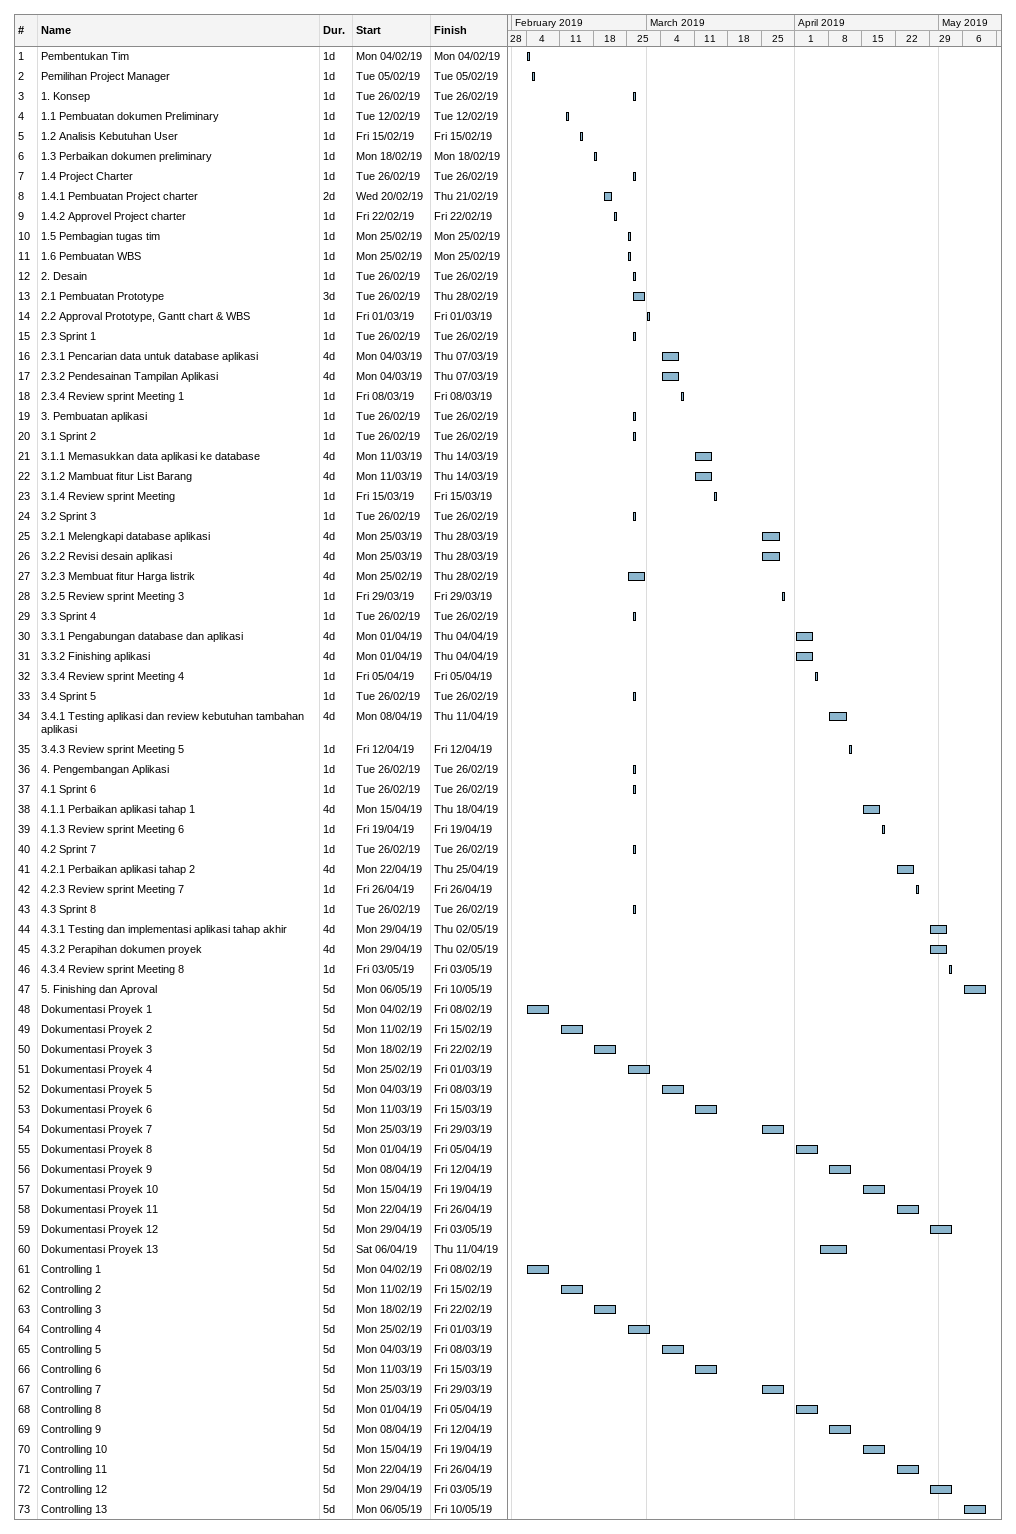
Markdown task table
| ID | Task | Duration | Start | Finish |
|---|---|---|---|---|
| 1 | Pembentukan Tim | 1d | 2019-02-04 | 2019-02-04 |
| 2 | Pemilihan Project Manager | 1d | 2019-02-05 | 2019-02-05 |
| 3 | 1. Konsep | 1d | 2019-02-26 | 2019-02-26 |
| 4 | 1.1 Pembuatan dokumen Preliminary | 1d | 2019-02-12 | 2019-02-12 |
| 5 | 1.2 Analisis Kebutuhan User | 1d | 2019-02-15 | 2019-02-15 |
| 6 | 1.3 Perbaikan dokumen preliminary | 1d | 2019-02-18 | 2019-02-18 |
| 7 | 1.4 Project Charter | 1d | 2019-02-26 | 2019-02-26 |
| 8 | 1.4.1 Pembuatan Project charter | 2d | 2019-02-20 | 2019-02-21 |
| 9 | 1.4.2 Approvel Project charter | 1d | 2019-02-22 | 2019-02-22 |
| 10 | 1.5 Pembagian tugas tim | 1d | 2019-02-25 | 2019-02-25 |
| 11 | 1.6 Pembuatan WBS | 1d | 2019-02-25 | 2019-02-25 |
| 12 | 2. Desain | 1d | 2019-02-26 | 2019-02-26 |
| 13 | 2.1 Pembuatan Prototype | 3d | 2019-02-26 | 2019-02-28 |
| 14 | 2.2 Approval Prototype, Gantt chart & WBS | 1d | 2019-03-01 | 2019-03-01 |
| 15 | 2.3 Sprint 1 | 1d | 2019-02-26 | 2019-02-26 |
| 16 | 2.3.1 Pencarian data untuk database aplikasi | 4d | 2019-03-04 | 2019-03-07 |
| 17 | 2.3.2 Pendesainan Tampilan Aplikasi | 4d | 2019-03-04 | 2019-03-07 |
| 18 | 2.3.4 Review sprint Meeting 1 | 1d | 2019-03-08 | 2019-03-08 |
| 19 | 3. Pembuatan aplikasi | 1d | 2019-02-26 | 2019-02-26 |
| 20 | 3.1 Sprint 2 | 1d | 2019-02-26 | 2019-02-26 |
| 21 | 3.1.1 Memasukkan data aplikasi ke database | 4d | 2019-03-11 | 2019-03-14 |
| 22 | 3.1.2 Mambuat fitur List Barang | 4d | 2019-03-11 | 2019-03-14 |
| 23 | 3.1.4 Review sprint Meeting | 1d | 2019-03-15 | 2019-03-15 |
| 24 | 3.2 Sprint 3 | 1d | 2019-02-26 | 2019-02-26 |
| 25 | 3.2.1 Melengkapi database aplikasi | 4d | 2019-03-25 | 2019-03-28 |
| 26 | 3.2.2 Revisi desain aplikasi | 4d | 2019-03-25 | 2019-03-28 |
| 27 | 3.2.3 Membuat fitur Harga listrik | 4d | 2019-02-25 | 2019-02-28 |
| 28 | 3.2.5 Review sprint Meeting 3 | 1d | 2019-03-29 | 2019-03-29 |
| 29 | 3.3 Sprint 4 | 1d | 2019-02-26 | 2019-02-26 |
| 30 | 3.3.1 Pengabungan database dan aplikasi | 4d | 2019-04-01 | 2019-04-04 |
| 31 | 3.3.2 Finishing aplikasi | 4d | 2019-04-01 | 2019-04-04 |
| 32 | 3.3.4 Review sprint Meeting 4 | 1d | 2019-04-05 | 2019-04-05 |
| 33 | 3.4 Sprint 5 | 1d | 2019-02-26 | 2019-02-26 |
| 34 | 3.4.1 Testing aplikasi dan review kebutuhan tambahan aplikasi | 4d | 2019-04-08 | 2019-04-11 |
| 35 | 3.4.3 Review sprint Meeting 5 | 1d | 2019-04-12 | 2019-04-12 |
| 36 | 4. Pengembangan Aplikasi | 1d | 2019-02-26 | 2019-02-26 |
| 37 | 4.1 Sprint 6 | 1d | 2019-02-26 | 2019-02-26 |
| 38 | 4.1.1 Perbaikan aplikasi tahap 1 | 4d | 2019-04-15 | 2019-04-18 |
| 39 | 4.1.3 Review sprint Meeting 6 | 1d | 2019-04-19 | 2019-04-19 |
| 40 | 4.2 Sprint 7 | 1d | 2019-02-26 | 2019-02-26 |
| 41 | 4.2.1 Perbaikan aplikasi tahap 2 | 4d | 2019-04-22 | 2019-04-25 |
| 42 | 4.2.3 Review sprint Meeting 7 | 1d | 2019-04-26 | 2019-04-26 |
| 43 | 4.3 Sprint 8 | 1d | 2019-02-26 | 2019-02-26 |
| 44 | 4.3.1 Testing dan implementasi aplikasi tahap akhir | 4d | 2019-04-29 | 2019-05-02 |
| 45 | 4.3.2 Perapihan dokumen proyek | 4d | 2019-04-29 | 2019-05-02 |
| 46 | 4.3.4 Review sprint Meeting 8 | 1d | 2019-05-03 | 2019-05-03 |
| 47 | 5. Finishing dan Aproval | 5d | 2019-05-06 | 2019-05-10 |
| 48 | Dokumentasi Proyek 1 | 5d | 2019-02-04 | 2019-02-08 |
| 49 | Dokumentasi Proyek 2 | 5d | 2019-02-11 | 2019-02-15 |
| 50 | Dokumentasi Proyek 3 | 5d | 2019-02-18 | 2019-02-22 |
| 51 | Dokumentasi Proyek 4 | 5d | 2019-02-25 | 2019-03-01 |
| 52 | Dokumentasi Proyek 5 | 5d | 2019-03-04 | 2019-03-08 |
| 53 | Dokumentasi Proyek 6 | 5d | 2019-03-11 | 2019-03-15 |
| 54 | Dokumentasi Proyek 7 | 5d | 2019-03-25 | 2019-03-29 |
| 55 | Dokumentasi Proyek 8 | 5d | 2019-04-01 | 2019-04-05 |
| 56 | Dokumentasi Proyek 9 | 5d | 2019-04-08 | 2019-04-12 |
| 57 | Dokumentasi Proyek 10 | 5d | 2019-04-15 | 2019-04-19 |
| 58 | Dokumentasi Proyek 11 | 5d | 2019-04-22 | 2019-04-26 |
| 59 | Dokumentasi Proyek 12 | 5d | 2019-04-29 | 2019-05-03 |
| 60 | Dokumentasi Proyek 13 | 5d | 2019-04-06 | 2019-04-11 |
| 61 | Controlling 1 | 5d | 2019-02-04 | 2019-02-08 |
| 62 | Controlling 2 | 5d | 2019-02-11 | 2019-02-15 |
| 63 | Controlling 3 | 5d | 2019-02-18 | 2019-02-22 |
| 64 | Controlling 4 | 5d | 2019-02-25 | 2019-03-01 |
| 65 | Controlling 5 | 5d | 2019-03-04 | 2019-03-08 |
| 66 | Controlling 6 | 5d | 2019-03-11 | 2019-03-15 |
| 67 | Controlling 7 | 5d | 2019-03-25 | 2019-03-29 |
| 68 | Controlling 8 | 5d | 2019-04-01 | 2019-04-05 |
| 69 | Controlling 9 | 5d | 2019-04-08 | 2019-04-12 |
| 70 | Controlling 10 | 5d | 2019-04-15 | 2019-04-19 |
| 71 | Controlling 11 | 5d | 2019-04-22 | 2019-04-26 |
| 72 | Controlling 12 | 5d | 2019-04-29 | 2019-05-03 |
| 73 | Controlling 13 | 5d | 2019-05-06 | 2019-05-10 |
